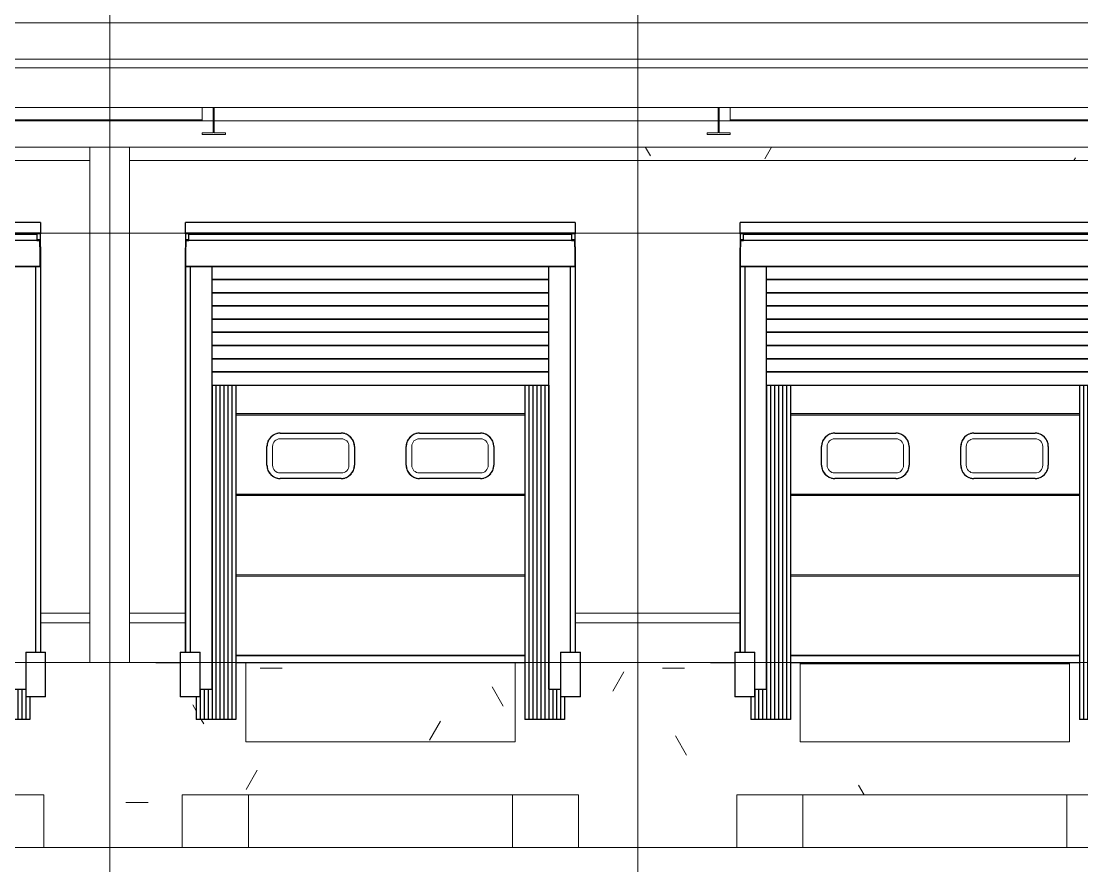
# Model space of a CAD drawing. Extents: x 692141 to 693595, y 1492301 to 1494225.
# Drawn here: x 692339.59 to 692347.62, y 1492374.68 to 1492381.07 of the extents above; entities that cross this region are included whole.
import ezdxf

# ---------------------------------------------------------------- set-up
doc = ezdxf.new("R2010")
doc.units = 0
doc.header["$MEASUREMENT"] = 0
for name, pattern in [('Centre', [7937.5, 1587.5, -1190.625, 3968.75, -1190.625]), ('Grid Line', [5556.25, 3175, -793.75, 793.75, -793.75]), ('Čárka', [3175, 1587.5, -1587.5])]:
    doc.linetypes.add(name, pattern=pattern)
for name, color, linetype, lineweight in [('A-COLS', 52, 'Continuous', 5), ('A-DETL-GENF', 92, 'Continuous', 5), ('A-FLOR', 192, 'Continuous', 5), ('A-FLOR-LEVL', 8, 'Grid Line', 5), ('A-GENM', 13, 'Continuous', 5), ('A-WALL-PATT', 111, 'Continuous', 5), ('S-BEAM', 12, 'Continuous', 5), ('S-GRID', 1, 'Continuous', 5)]:
    doc.layers.add(name, color=color, linetype=linetype, lineweight=lineweight)
doc.layers.add('A-DOOR', color=2, linetype='Continuous')
pattern_1 = [(0, (212730.054, 1200), (4064, 1016), [167.64, -2880.36, 167.64, -2880.36, -16256]), (0, (212730.054, 1200), (4064, 1016), [-6096, 167.64, -5928.36, 167.64, -2880.36, -7112]), (0, (212730.054, 1200), (4064, 1016), [-15240, 167.64, -1864.36, 167.64, -4912.36]), (120, (214254.054, 1708), (-2911.881810244989, 3011.527240979959), [167.64, -2880.36, 167.64, -2880.36, -16256]), (120, (214254.054, 1708), (-2911.881810244989, 3011.527240979959), [-6095.999999999999, 167.64, -5928.359999999999, 167.64, -2880.36, -7111.999999999999]), (120, (214254.054, 1708), (-2911.881810244989, 3011.527240979959), [-15240, 167.64, -1864.36, 167.64, -4912.359999999999]), (240, (214762.054, 3740), (-1152.118189755009, -4027.527240979959), [167.64, -2880.36, 167.64, -2880.36, -16256]), (240, (214762.054, 3740), (-1152.118189755009, -4027.527240979959), [-6096, 167.64, -5928.36, 167.64, -2880.36, -7112]), (240, (214762.054, 3740), (-1152.118189755009, -4027.527240979959), [-15240, 167.64, -1864.36, 167.64, -4912.36])]

# ---------------------------------------------------------------- blocks, each defined once
blk = doc.blocks.new('HAVI-DC_R19_AR_120_STRUCTURE_rvt-2-500_ELEVATION 4')
at = {"layer": 'S-BEAM'}
h = blk.add_hatch(dxfattribs=at)
h.set_pattern_fill('FP_109', color=256, style=0, pattern_type=2)
h.set_pattern_definition(pattern_1)
h.paths.add_polyline_path([(82349.63631146718, 5200.000000000931), (82349.63631146718, 5300.068639883461), (74899.63631146702, 5300.068639883461), (74899.63631146702, 5500.000000001175), (74749.63631147194, 5500.000000001175), (74749.63631147194, 5200.000000000931), (82306.3895117402, 5200.000000000931)], flags=0)
h = blk.add_hatch(dxfattribs=at)
h.set_pattern_fill('FP_109', color=256, style=0, pattern_type=2)
h.set_pattern_definition(pattern_1)
h.paths.add_polyline_path([(90849.63631146723, 5200.000000000931), (90849.63631146723, 5300.068639883461), (82649.63631146721, 5300.068639883461), (82649.63631146721, 5200.000000000931), (90679.35419543347, 5200.000000000931)], flags=0)
h = blk.add_hatch(dxfattribs=at)
h.set_pattern_fill('FP_109', color=256, style=0, pattern_type=2)
h.set_pattern_definition(pattern_1)
h.paths.add_polyline_path([(75500.34615537786, -3.465174813754857e-11), (75500.34615537786, 399.9999999999437), (77499.87292610324, 399.9999999999437), (77499.87292610324, -3.465174813754857e-11), (79500.34615537792, 0), (79500.34615537792, 399.9999999999091), (81499.87292610327, 399.9999999999091), (81499.87292610327, 0), (82499.6363114688, 0), (82499.6363114688, 1400.00000000138), (82014.7546187809, 1400.00000000138), (82014.7546187809, 1139.999999997003), (81894.7546187809, 1139.999999997003), (81894.7546187809, 969.9999999969727), (81594.75461878089, 969.9999999969727), (81594.75461878089, 1400.00000000138), (81519.75461878815, 1400.00000000138), (81519.7546187881, 799.9999999999914), (79479.75461878812, 799.9999999999914), (79479.75461878812, 1400.00000000138), (79404.7546187809, 1400.00000000138), (79404.7546187809, 969.9999999969727), (79104.75461878089, 969.9999999969727), (79104.75461878089, 1139.999999997003), (78984.75461878089, 1139.999999997003), (78984.75461878089, 1400.00000000138), (78014.75461878086, 1400.00000000138), (78014.75461878086, 1139.999999997003), (77894.75461878088, 1139.999999997003), (77894.75461878088, 969.9999999969727), (77594.75461878086, 969.9999999969727), (77594.75461878086, 1400.00000000138), (77519.75461878492, 1400.00000000138), (77519.75461878492, 799.9999999999914), (75479.75461878492, 799.9999999999914), (75479.75461878492, 1400.00000000138), (75404.75461878086, 1400.00000000138), (75404.75461878086, 969.9999999969727), (75104.75461878085, 969.9999999969727), (75104.75461878085, 1139.999999997003), (74984.75461878086, 1139.999999997003), (74980.0454135086, 1400.00000000138), (74599.63631146714, 1400.00000000138), (74599.63631149054, 0), (74833.28513098106, 0)], flags=0)
h = blk.add_hatch(dxfattribs=at)
h.set_pattern_fill('FP_109', color=256, style=0, pattern_type=2)
h.set_pattern_definition(pattern_1)
h.paths.add_polyline_path([(87750.22784806436, -3.465174813754857e-11), (87750.22784806436, 399.9999999999091), (89749.63631146723, 399.9999999999091), (89749.63631146723, -3.465174813754857e-11), (90999.63631146647, 0), (90999.63631146647, 1400.00000000138), (90264.63631146731, 1400.00000000138), (90264.63631146731, 1139.999999997003), (90144.6363114673, 1139.999999997003), (90144.6363114673, 969.9999999969727), (89844.63631146729, 969.9999999969727), (89844.63631146729, 1400.00000000138), (89769.63631146734, 1400.00000000138), (89769.63631146736, 800.0000000013774), (87729.63631146733, 800.0000000013774), (87729.63631146737, 1400.00000000138), (87654.63631146731, 1400.00000000138), (87654.63631146731, 969.9999999969727), (87354.6363114673, 969.9999999969727), (87354.6363114673, 1139.999999997003), (87234.63631146731, 1139.999999997003), (87234.63631146731, 1400.00000000138), (86064.63631146743, 1400.00000000138), (86064.63631146743, 1139.999999997003), (85944.63631146745, 1139.999999997003), (85944.63631146745, 969.9999999969727), (85644.63631146743, 969.9999999969727), (85644.63631146743, 1400.00000000138), (83454.63631146745, 1400.00000000138), (83454.63631146745, 969.9999999969727), (83154.63631146742, 969.9999999969727), (83154.63631146742, 1139.999999997003), (83034.63631146743, 1139.999999997003), (83034.63631146743, 1400.00000000138), (82499.6363114688, 1400.00000000138), (82499.6363114688, 0), (83550.22784806442, 0), (83550.22784806442, 399.9999999999437), (85549.75461878978, 399.9999999999437), (85549.75461878981, 0)], flags=0)
at = {"layer": 'S-BEAM', "color": 7}
for p, q in [((74749.63631147207, 5200.000000000933), (82349.63631146731, 5200.000000000933)), ((82649.63631146733, 5200.000000000933), (90849.63631146736, 5200.000000000933)), ((82014.75461878102, 1400.000000001379), (82499.63631146892, 1400.000000001379)), ((82499.63631146892, 1400.000000001379), (83034.63631146755, 1400.000000001379)), ((83454.63631146755, 1400.000000001379), (85644.63631146755, 1400.000000001379)), ((86064.63631146756, 1400.000000001379), (87234.63631146742, 1400.000000001379)), ((87654.6363114674, 1400.000000001379), (87729.63631146748, 1400.000000001379)), ((87729.63631146746, 800.0000000013735), (87729.63631146746, 1400.000000001379)), ((89769.63631146745, 1400.000000001379), (89844.6363114674, 1400.000000001379)), ((89769.63631146745, 1400.000000001379), (89769.63631146745, 800.0000000013735)), ((89769.63631146746, 800.0000000013735), (87729.63631146748, 800.0000000013735)), ((83550.22784806453, 1.082867129298393e-12), (83550.22784806453, 399.9999999999227)), ((83550.22784806456, 399.9999999999227), (85549.75461878991, 399.9999999999227)), ((85549.7546187899, 399.9999999999227), (85549.7546187899, 1.082867129298393e-12)), ((87750.22784806447, -2.666560305897292e-11), (87750.22784806447, 399.9999999998832)), ((87750.22784806447, 399.9999999998832), (89749.63631146733, 399.9999999998832)), ((89749.63631146733, 399.9999999998832), (89749.63631146733, -2.666560305897292e-11)), ((85549.75461878991, 1.082867129298393e-12), (83550.22784806456, 1.082867129298393e-12)), ((89749.63631146733, -2.666560305897292e-11), (87750.22784806447, -2.666560305897292e-11))]:
    blk.add_line(p, q, dxfattribs=at)
blk = doc.blocks.new('M_Rectangular Column - 300 x 300mm-1115310-500_ELEVATION 4')
at = {"layer": 'A-COLS'}
for p, q in [((162349.6363114674, 5300.068616973535), (162349.6363114674, 1400.000000001371)), ((162649.6363114674, 1400.000000001371), (162649.6363114674, 5300.068616973536)), ((162649.6363114674, 1400.000000001371), (162349.6363114674, 1400.000000001371))]:
    blk.add_line(p, q, dxfattribs=at)
blk = doc.blocks.new('Column Center Mark - Column Center Mark-439589-500_ELEVATION 4')
at = {"layer": 'A-DETL-GENF', "lineweight": 9}
for p, q in [((43649.75461878071, 74.99999999996534), (43649.75461878071, -75.00000000003465)), ((43574.75461878071, -3.465174813754857e-11), (43724.75461878071, -3.465174813754857e-11))]:
    blk.add_line(p, q, dxfattribs=at)
blk = doc.blocks.new('Loading-Equipment_Dock-levellers_Loading-Systems_Swing-Lip_232M_100kN - PowerRamp 232M100 2100 x 3000 mm-460557-500_ELEVATION 4')
at = {"layer": 'A-GENM'}
for p, q in [((51479.75461878094, 1390.000000001369), (53519.75461878094, 1390.000000001369)), ((51479.75461878094, 800.0000000013796), (51479.75461878094, 1390.000000001369)), ((53519.75461878094, 800.0000000013796), (53519.75461878094, 1390.000000001369)), ((53519.75461878094, 800.0000000013796), (51479.75461878094, 800.0000000013796))]:
    blk.add_line(p, q, dxfattribs=at)
blk = doc.blocks.new('Door_ASSA-ABLOY DS6070B Inflatable shelter - Insulated wall-V73-500_ELEVATION 4')
at = {"layer": 'A-DOOR', "color": 47}
for p, q in [((123024.6363114675, 4652.807871864885), (123024.6363114675, 4729.999999996988)), ((125974.6363114675, 4729.999999996979), (123024.6363114675, 4729.999999996988)), ((125974.6363114675, 4729.999999996979), (125974.6363114675, 4652.807871864876)), ((123023.6363114675, 4649.999999996991), (123023.6363114675, 4598.999999996989)), ((123049.6363114675, 4598.99999999699), (123023.6363114675, 4598.99999999699)), ((123023.6363114675, 4598.999999996989), (123023.6363114675, 4538.99999999699)), ((123024.6363114675, 4647.691042939573), (123024.6363114675, 4652.807871864885)), ((123024.6363114675, 4652.807871864885), (125974.6363114675, 4652.807871864876)), ((123024.6363114675, 4644.684469772975), (123024.6363114675, 4647.691042939573)), ((125974.6363114675, 4647.691042939563), (123024.6363114675, 4647.691042939573)), ((125974.6363114675, 4644.684469772965), (123024.6363114675, 4644.684469772974)), ((123027.6363114675, 4598.99999999703), (123027.6363114675, 4547.999999997031)), ((123027.6363114675, 4547.999999997032), (123027.6363114675, 4598.999999997029)), ((123027.6363114675, 4538.99999999699), (123027.6363114675, 4595.99999999699)), ((123027.6363114675, 4595.99999999699), (123049.6363114675, 4595.99999999699)), ((123027.6363114675, 4397.999999996989), (123027.6363114675, 4595.99999999699)), ((125971.6363114675, 4595.999999996991), (123027.6363114675, 4595.999999996991)), ((123049.6363114675, 4598.999999996989), (123049.6363114675, 4647.69104293955)), ((125947.6363114675, 4641.364026622491), (123049.6363114675, 4641.364026622491)), ((123049.6363114675, 4595.99999999699), (123049.6363114675, 4598.999999996989)), ((125947.6363114675, 4647.691042939549), (125947.6363114675, 4598.999999997001)), ((125975.6363114675, 4598.999999997001), (125947.6363114675, 4598.999999997001)), ((125947.6363114675, 4598.999999997001), (125947.6363114675, 4595.999999997001)), ((125947.6363114675, 4595.999999997001), (125971.6363114675, 4595.999999997001)), ((125971.6363114675, 4598.99999999703), (125971.6363114675, 4547.999999997031)), ((125971.6363114675, 4547.999999997032), (125971.6363114675, 4598.999999997029)), ((125971.6363114675, 4595.999999997001), (125971.6363114675, 4538.999999996992)), ((125971.6363114675, 4595.99999999699), (125971.6363114675, 4397.999999996989)), ((125974.6363114675, 4652.807871864876), (125974.6363114675, 4647.691042939563)), ((125974.6363114675, 4647.691042939563), (125974.6363114675, 4644.684469772965)), ((125975.6363114675, 4598.999999997001), (125975.6363114675, 4649.999999996992)), ((125975.6363114675, 4538.999999996991), (125975.6363114675, 4598.999999997001)), ((123023.6363114675, 4538.99999999699), (123027.6363114675, 4538.99999999699)), ((123024.6363114675, 4547.999999996992), (123024.6363114675, 1479.999999996993)), ((123024.6363114675, 1479.999999996995), (123024.6363114675, 4538.999999997)), ((125971.6363114675, 4538.999999996991), (125975.6363114675, 4538.999999996991)), ((125974.6363114675, 4547.999999996992), (125974.6363114675, 1479.999999996993)), ((125974.6363114675, 4538.999999997), (125974.6363114675, 1479.999999996996)), ((123027.6363114675, 4394.999999996989), (123027.6363114675, 4397.999999996989)), ((125971.6363114675, 4397.999999996989), (123027.6363114675, 4397.999999996989)), ((125971.6363114675, 4397.999999996989), (123027.6363114675, 4397.999999996989)), ((125971.6363114675, 4394.99999999699), (123027.6363114675, 4394.99999999699)), ((123061.642967541, 1479.999999996993), (123061.642967541, 4394.999999996971)), ((125937.6296553938, 4394.999999996971), (125937.6296553938, 1479.999999996993)), ((125971.6363114675, 4397.999999996989), (125971.6363114675, 4394.999999996989)), ((122984.6363114675, 1479.999999996995), (123134.6363114675, 1479.999999996994)), ((122984.6363114675, 1479.999999996995), (122984.6363114675, 1139.999999996994)), ((123134.6363114675, 1139.999999996994), (123134.6363114675, 1479.999999996995)), ((125864.6363114675, 1479.999999997002), (126014.6363114675, 1479.999999997002)), ((125864.6363114675, 1479.999999997002), (125864.6363114675, 1139.999999997)), ((126014.6363114675, 1139.999999997), (126014.6363114675, 1479.999999997002)), ((123134.6363114675, 1139.999999996994), (122984.6363114675, 1139.999999996994)), ((126014.6363114675, 1139.999999997), (125864.6363114675, 1139.999999996999))]:
    blk.add_line(p, q, dxfattribs=at)
at = {"layer": 'A-DOOR', "color": 117}
for p, q in [((123027.6363114675, 4547.999999996993), (123027.6363114675, 4598.999999997008)), ((123027.6363114675, 4582.68366976728), (123027.6363114675, 4598.999999997009)), ((123027.6363114675, 4556.584353991191), (123027.6363114675, 4582.68366976728)), ((125971.6363114675, 4598.999999997011), (125971.6363114675, 4547.999999996998)), ((125971.6363114675, 4598.999999996999), (125971.6363114675, 4582.68366976727)), ((125971.6363114675, 4582.68366976727), (125971.6363114675, 4556.584353991181)), ((123224.6363114675, 1199.999999996987), (123224.6363114675, 4394.999999997)), ((125774.6363114675, 1199.999999996988), (125774.6363114675, 4394.99999999696)), ((123134.6363114675, 1199.999999996987), (123224.6363114675, 1199.999999996987)), ((125774.6363114675, 1199.999999996988), (125864.6363114675, 1199.999999996988))]:
    blk.add_line(p, q, dxfattribs=at)
at = {"layer": 'A-DOOR', "color": 130}
for p, q in [((125774.6363114674, 4299.99999999708), (123224.6363114674, 4299.99999999708)), ((123224.6363114674, 4299.999999997044), (125774.6363114674, 4299.999999997044)), ((125774.6363114674, 4199.999999997067), (123224.6363114674, 4199.999999997067)), ((123224.6363114674, 4199.999999997067), (125774.6363114674, 4199.999999997067)), ((125774.6363114674, 4099.999999997055), (123224.6363114674, 4099.999999997055)), ((123224.6363114674, 4099.999999997055), (125774.6363114674, 4099.999999997055)), ((125774.6363114674, 3999.999999997044), (123224.6363114674, 3999.999999997044)), ((123224.6363114674, 3999.999999997044), (125774.6363114674, 3999.999999997044)), ((125774.6363114674, 3899.999999997066), (123224.6363114674, 3899.999999997066)), ((123224.6363114674, 3899.999999997066), (125774.6363114674, 3899.999999997066)), ((125774.6363114674, 3799.999999997089), (123224.6363114674, 3799.999999997089)), ((123224.6363114674, 3799.999999997054), (125774.6363114674, 3799.999999997054)), ((125774.6363114674, 3699.999999997077), (123224.6363114674, 3699.999999997077)), ((123224.6363114674, 3699.999999997077), (125774.6363114674, 3699.999999997077)), ((125774.6363114674, 3599.999999997065), (123224.6363114674, 3599.999999997065)), ((123224.6363114674, 3599.999999997065), (125774.6363114674, 3599.999999997065)), ((123224.6363114675, 3500.073277789998), (123224.6363114675, 969.9999999969889)), ((123224.6363114675, 3500.073277789998), (123224.6363114675, 969.9999999969889)), ((123224.6363114674, 3499.999999997088), (125774.6363114674, 3499.999999997088)), ((123254.6363114675, 3500.091597238241), (123254.6363114675, 1400.000000001407)), ((123254.6363114675, 3500.091597238241), (123254.6363114675, 969.9999999969889)), ((123284.6363114675, 3500.109916686441), (123284.6363114675, 969.9999999969879)), ((123284.6363114675, 3500.109916686441), (123284.6363114675, 969.9999999969889)), ((123314.6363114675, 3500.128236134684), (123314.6363114675, 1400.000000001406)), ((123314.6363114675, 3500.128236134684), (123314.6363114675, 969.9999999969879)), ((123344.6363114675, 3500.146555582926), (123344.6363114675, 969.9999999969879)), ((123344.6363114675, 3500.146555582926), (123344.6363114675, 969.9999999969879)), ((123374.6363114675, 3500.16487503117), (123374.6363114675, 1400.000000001406)), ((123374.6363114675, 3500.16487503117), (123374.6363114675, 969.9999999969879)), ((123404.6363114675, 3500.18319447937), (123404.6363114675, 969.9999999969879)), ((125594.6363114675, 3499.99999999706), (125594.6363114675, 969.9999999969803)), ((125624.6363114675, 3499.99999999706), (125624.6363114675, 969.9999999969803)), ((125624.6363114675, 3499.99999999706), (125624.6363114675, 1400.000000001399)), ((125654.6363114675, 3499.99999999706), (125654.6363114675, 969.9999999969803)), ((125654.6363114675, 3499.99999999706), (125654.6363114675, 969.9999999969803)), ((125684.6363114675, 3499.99999999706), (125684.6363114675, 969.9999999969803)), ((125684.6363114675, 3499.99999999706), (125684.6363114675, 1400.000000001399)), ((125714.6363114675, 3499.99999999706), (125714.6363114675, 969.9999999969803)), ((125714.6363114675, 3499.99999999706), (125714.6363114675, 969.9999999969803)), ((125744.6363114675, 3499.99999999706), (125744.6363114675, 969.9999999969803)), ((125744.6363114675, 3499.99999999706), (125744.6363114675, 1400.000000001399)), ((125774.6363114675, 3499.99999999706), (125774.6363114675, 969.9999999969803)), ((125774.6363114675, 3499.99999999706), (125774.6363114675, 969.9999999969803)), ((123104.6363114675, 1139.999999997006), (123104.6363114675, 969.9999999969889)), ((123134.6363114675, 1199.999999996993), (123134.6363114675, 969.9999999969889)), ((123164.6363114675, 1199.999999996993), (123164.6363114675, 969.9999999969889)), ((123164.6363114675, 1199.999999996993), (123164.6363114675, 969.9999999969889)), ((123194.6363114675, 1199.999999996993), (123194.6363114675, 969.9999999969889)), ((125804.6363114675, 1199.999999996984), (125804.6363114675, 969.9999999969803)), ((125834.6363114675, 1199.999999996984), (125834.6363114675, 969.9999999969803)), ((125834.6363114675, 1199.999999996984), (125834.6363114675, 969.9999999969803)), ((125864.6363114675, 1199.999999996984), (125864.6363114675, 969.9999999969803)), ((125894.6363114675, 1139.999999996997), (125894.6363114675, 969.9999999969803)), ((123134.6363114675, 969.9999999969885), (123104.6363114675, 969.9999999969887)), ((123164.6363114675, 969.9999999969885), (123134.6363114675, 969.9999999969885)), ((123194.6363114675, 969.9999999969885), (123164.6363114675, 969.9999999969887)), ((123224.6363114675, 969.9999999969885), (123194.6363114675, 969.9999999969885)), ((123254.6363114675, 969.9999999969885), (123224.6363114675, 969.9999999969887)), ((123284.6363114675, 969.9999999969885), (123254.6363114675, 969.9999999969885)), ((123314.6363114675, 969.999999996988), (123284.6363114675, 969.9999999969881)), ((123344.6363114675, 969.999999996988), (123314.6363114675, 969.999999996988)), ((123374.6363114675, 969.999999996988), (123344.6363114675, 969.9999999969881)), ((123404.6363114675, 969.999999996988), (123374.6363114675, 969.999999996988)), ((125624.6363114675, 969.9999999969807), (125594.6363114675, 969.9999999969807)), ((125654.6363114675, 969.9999999969806), (125624.6363114675, 969.9999999969807)), ((125684.6363114675, 969.9999999969807), (125654.6363114675, 969.9999999969807)), ((125714.6363114675, 969.9999999969806), (125684.6363114675, 969.9999999969807)), ((125744.6363114675, 969.9999999969801), (125714.6363114675, 969.9999999969801)), ((125774.6363114675, 969.99999999698), (125744.6363114675, 969.9999999969801)), ((125804.6363114675, 969.9999999969801), (125774.6363114675, 969.9999999969801)), ((125834.6363114675, 969.99999999698), (125804.6363114675, 969.9999999969801)), ((125864.6363114675, 969.9999999969801), (125834.6363114675, 969.9999999969801)), ((125894.6363114675, 969.99999999698), (125864.6363114675, 969.9999999969801))]:
    blk.add_line(p, q, dxfattribs=at)
blk = doc.blocks.new('Door_ASSA-ABLOY DS6070B Inflatable shelter - Insulated wall-V85-500_ELEVATION 4')
at = {"layer": 'A-DOOR', "color": 47}
for p, q in [((87274.63631146746, 4652.807871864885), (87274.63631146746, 4729.999999996988)), ((90224.63631146745, 4729.999999996979), (87274.63631146746, 4729.999999996988)), ((90224.63631146745, 4729.999999996979), (90224.63631146745, 4652.807871864876)), ((87273.63631146746, 4649.999999996991), (87273.63631146743, 4598.999999996989)), ((87299.63631146745, 4598.99999999699), (87273.63631146743, 4598.99999999699)), ((87273.63631146743, 4598.999999996989), (87273.63631146743, 4538.99999999699)), ((87274.63631146746, 4647.691042939573), (87274.63631146746, 4652.807871864885)), ((87274.63631146746, 4652.807871864885), (90224.63631146745, 4652.807871864876)), ((87274.63631146746, 4644.684469772975), (87274.63631146746, 4647.691042939573)), ((90224.63631146745, 4647.691042939563), (87274.63631146746, 4647.691042939573)), ((90224.63631146745, 4644.684469772965), (87274.63631146746, 4644.684469772974)), ((87277.63631146746, 4598.99999999703), (87277.63631146746, 4547.999999997031)), ((87277.63631146746, 4547.999999997032), (87277.63631146746, 4598.999999997029)), ((87277.63631146743, 4538.99999999699), (87277.63631146743, 4595.99999999699)), ((87277.63631146746, 4397.999999996989), (87277.63631146746, 4595.99999999699)), ((90221.63631146743, 4595.999999996991), (87277.63631146746, 4595.999999996991)), ((87277.83729268321, 4595.99999999699), (87299.63631146745, 4595.99999999699)), ((87299.63631146745, 4598.999999996989), (87299.63631146746, 4647.69104293955)), ((90197.63631146745, 4641.364026622491), (87299.63631146746, 4641.364026622491)), ((87299.63631146745, 4595.99999999699), (87299.63631146745, 4598.999999996989)), ((90197.63631146745, 4647.691042939549), (90197.63631146743, 4598.999999997001)), ((90225.63631146743, 4598.999999997001), (90197.63631146743, 4598.999999997001)), ((90197.63631146743, 4598.999999997001), (90197.63631146743, 4595.999999997001)), ((90197.63631146743, 4595.999999997001), (90221.63631146743, 4595.999999997001)), ((90221.63631146745, 4598.99999999703), (90221.63631146745, 4547.999999997031)), ((90221.63631146745, 4547.999999997032), (90221.63631146745, 4598.999999997029)), ((90221.63631146743, 4595.999999997001), (90221.63631146743, 4538.999999996992)), ((90221.63631146743, 4595.99999999699), (90221.63631146743, 4397.999999996989)), ((90224.63631146745, 4652.807871864876), (90224.63631146745, 4647.691042939563)), ((90224.63631146745, 4647.691042939563), (90224.63631146745, 4644.684469772965)), ((90225.63631146743, 4598.999999997001), (90225.63631146745, 4649.999999996992)), ((90225.63631146743, 4538.999999996991), (90225.63631146743, 4598.999999997001)), ((87273.63631146743, 4538.99999999699), (87277.63631146743, 4538.99999999699)), ((87274.63631146746, 4547.999999996992), (87274.63631146746, 1479.999999996993)), ((87277.8372926832, 4547.999999996991), (87274.63631146746, 4547.999999996991)), ((87274.63631146746, 1479.999999996995), (87274.63631146746, 4538.999999997)), ((90221.63631146743, 4538.999999996991), (90225.63631146743, 4538.999999996991)), ((90224.63631146743, 4547.999999996992), (90224.63631146743, 1479.999999996993)), ((90224.63631146745, 4538.999999997), (90224.63631146745, 1479.999999996996)), ((87277.63631146746, 4394.999999996989), (87277.63631146746, 4397.999999996989)), ((90221.63631146743, 4397.999999996989), (87277.63631146746, 4397.999999996989)), ((90221.63631146743, 4394.99999999699), (87277.63631146746, 4394.99999999699)), ((90221.63631146743, 4397.999999996989), (87277.8372926832, 4397.999999996989)), ((87311.64296754086, 1479.999999996993), (87311.64296754086, 4394.999999996971)), ((90187.62965539373, 4394.999999996971), (90187.62965539373, 1479.999999996993)), ((90221.63631146743, 4397.999999996989), (90221.63631146743, 4394.999999996989)), ((87234.63631146745, 1479.999999996995), (87384.63631146745, 1479.999999996994)), ((87234.63631146745, 1479.999999996995), (87234.63631146745, 1139.999999996994)), ((87384.63631146743, 1139.999999996994), (87384.63631146745, 1479.999999996995)), ((90114.63631146743, 1479.999999997002), (90264.63631146743, 1479.999999997002)), ((90114.63631146743, 1479.999999997002), (90114.63631146743, 1139.999999997)), ((90264.63631146743, 1139.999999997), (90264.63631146743, 1479.999999997002)), ((87384.63631146743, 1139.999999996994), (87234.63631146745, 1139.999999996994)), ((90264.63631146743, 1139.999999997), (90114.63631146743, 1139.999999996999))]:
    blk.add_line(p, q, dxfattribs=at)
at = {"layer": 'A-DOOR', "color": 117}
for p, q in [((87277.63631146746, 4547.999999996993), (87277.63631146748, 4598.999999997008)), ((87277.63631146746, 4582.68366976728), (87277.63631146748, 4598.999999997009)), ((87277.63631146746, 4556.584353991191), (87277.63631146746, 4582.68366976728)), ((90221.63631146745, 4598.999999997011), (90221.63631146743, 4547.999999996998)), ((90221.63631146745, 4598.999999996999), (90221.63631146743, 4582.68366976727)), ((90221.63631146743, 4582.68366976727), (90221.63631146743, 4556.584353991181)), ((87474.63631146745, 1199.999999996987), (87474.63631146745, 4394.999999997)), ((90024.63631146742, 1199.999999996988), (90024.63631146742, 4394.99999999696)), ((87384.63631146745, 1199.999999996987), (87474.63631146745, 1199.999999996987)), ((90024.63631146742, 1199.999999996988), (90114.63631146742, 1199.999999996988))]:
    blk.add_line(p, q, dxfattribs=at)
at = {"layer": 'A-DOOR', "color": 130}
for p, q in [((90024.63631146729, 4299.99999999708), (87474.63631146729, 4299.99999999708)), ((87474.63631146729, 4299.999999997044), (90024.63631146729, 4299.999999997044)), ((90024.63631146729, 4199.999999997067), (87474.63631146729, 4199.999999997067)), ((87474.63631146729, 4199.999999997067), (90024.63631146729, 4199.999999997067)), ((90024.63631146729, 4099.999999997055), (87474.63631146729, 4099.999999997055)), ((87474.63631146729, 4099.999999997055), (90024.63631146729, 4099.999999997055)), ((90024.63631146729, 3999.999999997044), (87474.63631146729, 3999.999999997044)), ((87474.63631146729, 3999.999999997044), (90024.63631146729, 3999.999999997044)), ((90024.63631146729, 3899.999999997066), (87474.63631146729, 3899.999999997066)), ((87474.63631146729, 3899.999999997066), (90024.63631146729, 3899.999999997066)), ((90024.63631146729, 3799.999999997089), (87474.63631146729, 3799.999999997089)), ((87474.63631146729, 3799.999999997054), (90024.63631146729, 3799.999999997054)), ((90024.63631146729, 3699.999999997077), (87474.63631146729, 3699.999999997077)), ((87474.63631146729, 3699.999999997077), (90024.63631146729, 3699.999999997077)), ((90024.63631146729, 3599.999999997065), (87474.63631146729, 3599.999999997065)), ((87474.63631146729, 3599.999999997065), (90024.63631146729, 3599.999999997065)), ((87474.63631146746, 3500.073277789998), (87474.63631146745, 969.9999999969889)), ((87474.63631146746, 3500.073277789998), (87474.63631146745, 969.9999999969889)), ((87474.63631146729, 3499.999999997088), (90024.63631146729, 3499.999999997088)), ((87504.63631146746, 3500.091597238241), (87504.63631146746, 1400.000000001407)), ((87504.63631146746, 3500.091597238241), (87504.63631146746, 969.9999999969889)), ((87534.63631146745, 3500.109916686441), (87534.63631146745, 969.9999999969879)), ((87534.63631146745, 3500.109916686441), (87534.63631146745, 969.9999999969889)), ((87564.63631146746, 3500.128236134684), (87564.63631146745, 1400.000000001406)), ((87564.63631146746, 3500.128236134684), (87564.63631146745, 969.9999999969879)), ((87594.63631146745, 3500.146555582926), (87594.63631146745, 969.9999999969879)), ((87594.63631146745, 3500.146555582926), (87594.63631146745, 969.9999999969879)), ((87624.63631146746, 3500.16487503117), (87624.63631146745, 1400.000000001406)), ((87624.63631146746, 3500.16487503117), (87624.63631146745, 969.9999999969879)), ((87654.63631146746, 3500.18319447937), (87654.63631146746, 969.9999999969879)), ((89844.63631146746, 3499.99999999706), (89844.63631146745, 969.9999999969803)), ((89874.63631146745, 3499.99999999706), (89874.63631146743, 969.9999999969803)), ((89874.63631146745, 3499.99999999706), (89874.63631146743, 1400.000000001399)), ((89904.63631146745, 3499.99999999706), (89904.63631146745, 969.9999999969803)), ((89904.63631146745, 3499.99999999706), (89904.63631146745, 969.9999999969803)), ((89934.63631146746, 3499.99999999706), (89934.63631146745, 969.9999999969803)), ((89934.63631146746, 3499.99999999706), (89934.63631146745, 1400.000000001399)), ((89964.63631146745, 3499.99999999706), (89964.63631146745, 969.9999999969803)), ((89964.63631146745, 3499.99999999706), (89964.63631146745, 969.9999999969803)), ((89994.63631146745, 3499.99999999706), (89994.63631146745, 969.9999999969803)), ((89994.63631146745, 3499.99999999706), (89994.63631146745, 1400.000000001399)), ((90024.63631146746, 3499.99999999706), (90024.63631146743, 969.9999999969803)), ((90024.63631146746, 3499.99999999706), (90024.63631146743, 969.9999999969803)), ((87354.63631146746, 1139.999999997006), (87354.63631146746, 969.9999999969889)), ((87384.63631146745, 1199.999999996993), (87384.63631146745, 969.9999999969889)), ((87414.63631146745, 1199.999999996993), (87414.63631146745, 969.9999999969889)), ((87414.63631146745, 1199.999999996993), (87414.63631146745, 969.9999999969889)), ((87444.63631146745, 1199.999999996993), (87444.63631146745, 969.9999999969889)), ((90054.63631146745, 1199.999999996984), (90054.63631146745, 969.9999999969803)), ((90084.63631146745, 1199.999999996984), (90084.63631146745, 969.9999999969803)), ((90084.63631146745, 1199.999999996984), (90084.63631146745, 969.9999999969803)), ((90114.63631146745, 1199.999999996984), (90114.63631146745, 969.9999999969803)), ((90144.63631146745, 1139.999999996997), (90144.63631146745, 969.9999999969803)), ((87384.63631146745, 969.9999999969885), (87354.63631146743, 969.9999999969887)), ((87414.63631146745, 969.9999999969885), (87384.63631146745, 969.9999999969885)), ((87444.63631146745, 969.9999999969885), (87414.63631146745, 969.9999999969887)), ((87474.63631146745, 969.9999999969885), (87444.63631146745, 969.9999999969885)), ((87504.63631146746, 969.9999999969885), (87474.63631146745, 969.9999999969887)), ((87534.63631146745, 969.9999999969885), (87504.63631146746, 969.9999999969885)), ((87564.63631146745, 969.999999996988), (87534.63631146745, 969.9999999969881)), ((87594.63631146745, 969.999999996988), (87564.63631146745, 969.999999996988)), ((87624.63631146745, 969.999999996988), (87594.63631146745, 969.9999999969881)), ((87654.63631146746, 969.999999996988), (87624.63631146745, 969.999999996988)), ((89874.63631146743, 969.9999999969807), (89844.63631146745, 969.9999999969807)), ((89904.63631146745, 969.9999999969806), (89874.63631146743, 969.9999999969807)), ((89934.63631146745, 969.9999999969807), (89904.63631146745, 969.9999999969807)), ((89964.63631146745, 969.9999999969806), (89934.63631146745, 969.9999999969807)), ((89994.63631146745, 969.9999999969801), (89964.63631146745, 969.9999999969801)), ((90024.63631146743, 969.99999999698), (89994.63631146745, 969.9999999969801)), ((90054.63631146745, 969.9999999969801), (90024.63631146743, 969.9999999969801)), ((90084.63631146745, 969.99999999698), (90054.63631146745, 969.9999999969801)), ((90114.63631146745, 969.9999999969801), (90084.63631146745, 969.9999999969801)), ((90144.63631146745, 969.99999999698), (90114.63631146745, 969.9999999969801))]:
    blk.add_line(p, q, dxfattribs=at)
blk = doc.blocks.new('Doors_Industrial_Loading-Systems_Sectional-Overhead-Door_High-Lift_40mm - 2500 x 3000 mm-255109-500_ELEVATION 4')
at = {"layer": 'A-DOOR', "color": 7}
for p, q in [((53594.75461878086, 3273.999999996978), (51404.75461878087, 3273.999999996978)), ((51741.08795211413, 3136.49999999713), (52204.08795211413, 3136.49999999713)), ((51741.08795211413, 3136.49999999713), (52204.08795211413, 3136.49999999713)), ((52795.42128544746, 3136.499999997063), (53258.42128544746, 3136.499999997063)), ((52795.42128544746, 3136.499999997063), (53258.42128544746, 3136.499999997063)), ((51641.08795211412, 2893.499999997032), (51641.08795211412, 3036.49999999713)), ((51641.08795211412, 2893.499999997032), (51641.08795211412, 3036.49999999713)), ((52304.08795211412, 3036.49999999713), (52304.08795211412, 2893.499999997034)), ((52304.08795211412, 3036.49999999713), (52304.08795211412, 2893.499999997034)), ((52695.42128544745, 2893.499999996908), (52695.42128544745, 3036.499999997063)), ((52695.42128544745, 2893.499999996908), (52695.42128544745, 3036.499999997063)), ((53358.42128544745, 3036.499999997064), (53358.42128544745, 2893.499999996909)), ((53358.42128544745, 3036.499999997064), (53358.42128544745, 2893.499999996909)), ((52204.08795211413, 2793.499999997033), (51741.08795211413, 2793.499999997033)), ((52204.08795211413, 2793.499999997034), (51741.08795211413, 2793.499999997034)), ((53258.42128544746, 2793.499999996908), (52795.42128544746, 2793.499999996908)), ((53258.42128544746, 2793.499999996909), (52795.42128544746, 2793.499999996909)), ((51404.75461878085, 2675.02522143521), (53594.75461878085, 2675.02522143521)), ((51404.75461878085, 2675.02522143521), (53594.75461878085, 2675.02522143521)), ((53594.75461878085, 1455.025221435202), (51404.75461878085, 1455.025221435202)), ((51404.75461878085, 1455.025221435202), (53594.75461878085, 1455.025221435202)), ((51404.75461878085, 1399.99999999697), (53594.75461878085, 1399.99999999697))]:
    blk.add_line(p, q, dxfattribs=at)
at = {"layer": 'A-DOOR', "color": 1, "linetype": 'Čárka'}
blk.add_line((50799.75461878089, 1399.999999996979), (50984.75461878087, 1399.999999996979), dxfattribs=at)
at = {"layer": 'A-DOOR', "color": 7}
for centre, radius, start, end in [((51741.08795211413, 3036.49999999713), 100.0000000000073, 90, 180), ((51741.08795211413, 3036.49999999713), 100.0000000000039, 90, 105.0000000000023), ((52204.08795211413, 3036.49999999713), 99.99999999999272, 75.00000000000009, 90), ((52204.08795211413, 3036.49999999713), 100, 359.9999999999995, 90.00000000000014), ((52795.42128544746, 3036.499999997063), 100.0000000000073, 90, 180), ((52795.42128544746, 3036.499999997063), 99.99999999999685, 90, 105.0000000000033), ((53258.42128544746, 3036.499999997063), 100, 75.00000000000026, 90.00000000000014), ((53258.42128544746, 3036.499999997063), 100, 2.544443745170813e-13, 90.00000000000026), ((51741.08795211413, 3036.49999999713), 99.99999999999997, 164.9999999999994, 179.9999999999997), ((51741.08795211413, 3036.49999999713), 99.99999999999983, 149.9999999999999, 158.0128132546783), ((51741.08795211413, 3036.49999999713), 100.0000000000038, 129.5802092619308, 140.419790738174), ((51741.08795211413, 3036.49999999713), 99.99999999999403, 111.987186745122, 120.0000000000014), ((52204.08795211413, 3036.49999999713), 99.9999999999929, 60.00000000000188, 68.01281325518684), ((52204.08795211413, 3036.49999999713), 99.99999999999288, 39.58020926189104, 50.41979073807785), ((52204.08795211413, 3036.49999999713), 99.9999999999904, 21.98718674540017, 29.99999999999961), ((52204.08795211413, 3036.49999999713), 99.99999999998793, 0, 14.99999999999994), ((52795.42128544746, 3036.499999997063), 99.99999999999997, 164.9999999999992, 179.9999999999997), ((52795.42128544746, 3036.499999997063), 100.0000000000081, 150.0000000000001, 158.0128132546389), ((52795.42128544746, 3036.499999997063), 100.000000000001, 129.5802092621385, 140.4197907379084), ((52795.42128544746, 3036.499999997063), 99.99999999999767, 111.9871867455804, 120.0000000000041), ((53258.42128544746, 3036.499999997063), 99.99999999999554, 60.00000000000276, 68.01281325471513), ((53258.42128544746, 3036.499999997063), 99.99999999998983, 39.58020926196789, 50.41979073790356), ((53258.42128544746, 3036.499999997063), 99.9999999999904, 21.98718674559879, 29.99999999999978), ((53258.42128544746, 3036.499999997063), 99.99999999999496, 2.60551039505497e-13, 15.00000000000034), ((51741.08795211413, 2893.499999997033), 100.0000000000039, 180.0000000000004, 195.0000000000005), ((51741.08795211413, 2893.499999997033), 100.0000000000074, 180.0000000000002, 270.0000000000002), ((52204.08795211413, 2893.499999997033), 100, 269.9999999999999, 2.544443745170813e-13), ((52204.08795211413, 2893.499999997033), 99.99999999999272, 344.9999999999991, 0), ((52795.42128544746, 2893.499999996908), 100.0000000000058, 180.0000000000001, 195.0000000000003), ((52795.42128544746, 2893.499999996908), 100.0000000000074, 180.0000000000002, 270.0000000000002), ((53258.42128544746, 2893.499999996908), 100.0000000000001, 270, 3.943887805014761e-13), ((53258.42128544746, 2893.499999996908), 99.99999999999272, 345.0000000000004, 0), ((51741.08795211413, 2893.499999997033), 100.0000000000003, 201.9871867460193, 210.0000000000001), ((51741.08795211413, 2893.499999997033), 100.0000000000061, 219.5802092624, 230.4197907375653), ((52204.08795211413, 2893.499999997033), 100.000000000001, 309.5802092624714, 320.4197907376303), ((52204.08795211413, 2893.499999997033), 99.99999999999405, 329.9999999999996, 338.0128132540318), ((52795.42128544746, 2893.499999996908), 100.0000000000103, 201.9871867457571, 210.0000000000001), ((52795.42128544746, 2893.499999996908), 100.0000000000035, 219.5802092620291, 230.4197907378617), ((53258.42128544746, 2893.499999996908), 99.99999999999946, 309.5802092620937, 320.4197907380901), ((53258.42128544746, 2893.499999996908), 99.9999999999933, 329.9999999999998, 338.0128132544009), ((51741.08795211413, 2893.499999997033), 100.000000000001, 239.9999999999999, 248.01281325375), ((51741.08795211413, 2893.499999997033), 100.0000000000073, 254.9999999999982, 270.0000000000001), ((52204.08795211413, 2893.499999997033), 100.000000000002, 269.9999999999996, 284.9999999999982), ((52204.08795211413, 2893.499999997033), 100.000000000003, 291.9871867459398, 299.9999999999955), ((52795.42128544746, 2893.499999996908), 100.0000000000054, 239.9999999999976, 248.0128132548799), ((52795.42128544746, 2893.499999996908), 100.0000000000073, 254.999999999998, 269.9999999999998), ((53258.42128544746, 2893.499999996908), 100.000000000002, 269.9999999999996, 284.9999999999982), ((53258.42128544746, 2893.499999996908), 100.000000000003, 291.987186745049, 299.9999999999954)]:
    blk.add_arc(centre, radius, start, end, dxfattribs=at)
at = {"layer": 'A-GENM', "color": 7}
for p, q in [((51404.75461878088, 3285.02522143521), (53594.75461878086, 3285.02522143521)), ((51404.75461878088, 3285.02522143521), (53594.75461878086, 3285.02522143521)), ((51741.08795211413, 3136.499999996981), (52204.08795211413, 3136.499999996981)), ((52795.42128544745, 3136.499999996981), (53258.42128544745, 3136.499999996981)), ((52204.08795211413, 3094.499999996981), (51741.08795211413, 3094.499999996981)), ((52204.08795211413, 3094.499999996981), (51741.08795211413, 3094.499999996981)), ((53258.42128544745, 3094.499999996981), (52795.42128544745, 3094.499999996981)), ((53258.42128544745, 3094.499999996981), (52795.42128544745, 3094.499999996981)), ((51641.08795211412, 2893.499999996981), (51641.08795211412, 3036.499999996981)), ((51683.08795211412, 3036.499999996981), (51683.08795211412, 2893.499999996981)), ((51683.08795211412, 3036.499999996981), (51683.08795211412, 2893.499999996981)), ((52262.08795211412, 2893.499999996981), (52262.08795211412, 3036.499999996981)), ((52262.08795211412, 2893.499999996981), (52262.08795211412, 3036.499999996982)), ((52304.08795211412, 3036.499999996982), (52304.08795211412, 2893.499999996981)), ((52695.42128544745, 2893.499999996981), (52695.42128544745, 3036.499999996981)), ((52737.42128544745, 3036.499999996981), (52737.42128544745, 2893.499999996981)), ((52737.42128544745, 3036.499999996981), (52737.42128544745, 2893.499999996981)), ((53316.42128544745, 2893.499999996981), (53316.42128544745, 3036.499999996981)), ((53316.42128544745, 2893.499999996981), (53316.42128544745, 3036.499999996982)), ((53358.42128544745, 3036.499999996982), (53358.42128544745, 2893.499999996981)), ((51741.08795211413, 2835.499999996982), (52204.08795211413, 2835.499999996982)), ((51741.08795211413, 2835.499999996982), (52204.08795211413, 2835.499999996982)), ((52795.42128544745, 2835.499999996982), (53258.42128544745, 2835.499999996982)), ((52795.42128544745, 2835.499999996982), (53258.42128544745, 2835.499999996982)), ((52204.08795211413, 2793.499999996981), (51741.08795211413, 2793.499999996981)), ((53258.42128544745, 2793.499999996981), (52795.42128544745, 2793.499999996981)), ((53594.75461878085, 2663.99999999698), (51404.75461878085, 2663.99999999698)), ((51404.75461878085, 2065.025221435211), (53594.75461878085, 2065.025221435211)), ((51404.75461878085, 2065.025221435211), (53594.75461878083, 2065.025221435211)), ((53594.75461878085, 2053.999999996979), (51404.75461878085, 2053.999999996979)), ((51404.75461878085, 1455.025221435211), (53594.75461878085, 1455.025221435211)), ((51404.75461878085, 1455.025221435211), (53594.75461878083, 1455.025221435211))]:
    blk.add_line(p, q, dxfattribs=at)
for centre, radius, start, end in [((51741.08795211413, 3036.499999996981), 99.9999999999988, 90.00000000000236, 180.0000000000024), ((52204.08795211413, 3036.499999996981), 100, 5.216109677600168e-13, 90.00000000000026), ((52795.42128544745, 3036.499999996981), 100.0000000000005, 90.00000000000026, 180.0000000000002), ((53258.42128544745, 3036.499999996981), 100.0000000000073, 4.766856328843446e-13, 90.00000000000021), ((51741.08795211413, 3036.499999996981), 58.00000000000728, 90, 180), ((51741.08795211413, 3036.499999996981), 58.00000000000728, 90, 180), ((52204.08795211413, 3036.499999996981), 57.99999999999272, 0, 90), ((52204.08795211413, 3036.499999996981), 57.99999999999272, 8.984518603637631e-13, 90), ((52795.42128544745, 3036.499999996981), 58, 90, 180), ((52795.42128544745, 3036.499999996981), 58, 90, 180), ((53258.42128544745, 3036.499999996981), 58.00000000000728, 0, 90), ((53258.42128544745, 3036.499999996981), 58.00000000000728, 8.984518603637631e-13, 90), ((51741.08795211413, 2893.499999996981), 100.0000000000073, 180.0000000000002, 269.9999999999998), ((51741.08795211413, 2893.499999996981), 58.00000000000728, 180.0000000000002, 269.9999999999998), ((51741.08795211413, 2893.499999996981), 58.00000000000728, 180, 269.9999999999996), ((52204.08795211413, 2893.499999996981), 57.99999999999272, 269.9999999999996, 0), ((52204.08795211413, 2893.499999996981), 57.99999999999272, 269.9999999999996, 0), ((52204.08795211413, 2893.499999996981), 99.99999999999272, 269.9999999999996, 0), ((52795.42128544745, 2893.499999996981), 100.0000000000005, 180.0000000000002, 269.9999999999999), ((52795.42128544745, 2893.499999996981), 58.00000000000009, 180.0000000000002, 269.9999999999999), ((52795.42128544745, 2893.499999996981), 58, 180, 269.9999999999996), ((53258.42128544745, 2893.499999996981), 58.00000000000728, 269.9999999999996, 0), ((53258.42128544745, 2893.499999996981), 58.00000000000728, 269.9999999999996, 0), ((53258.42128544745, 2893.499999996981), 100.0000000000073, 269.9999999999996, 0)]:
    blk.add_arc(centre, radius, start, end, dxfattribs=at)
blk = doc.blocks.new('H-Wide Flange Beams - H350x175x57_8-2030459-500_ELEVATION 4')
at = {"layer": 'S-BEAM', "color": 90, "lineweight": 9}
for p, q in [((83283.63631146739, 5601.477146665255), (83283.63631146739, 5409.00000000115)), ((83291.63631146739, 5409.00000000115), (83291.63631146739, 5601.477146665255)), ((83283.63631146739, 5409.00000000115), (83199.63631146739, 5409.00000000115)), ((83199.63631146739, 5409.00000000115), (83199.63631146739, 5396.000000001149)), ((83199.63631146739, 5396.000000001149), (83375.63631146739, 5396.000000001149)), ((83375.63631146739, 5409.00000000115), (83291.63631146739, 5409.00000000115)), ((83375.63631146739, 5396.000000001149), (83375.63631146739, 5409.00000000115))]:
    blk.add_line(p, q, dxfattribs=at)
blk = doc.blocks.new('H-Wide Flange Beams - H250x125x29_6-2030452-500_ELEVATION 4')
at = {"layer": 'S-BEAM', "color": 90, "lineweight": 9}
for p, q in [((83199.6363114672, 5601.477146665222), (83199.6363114672, 5509.000000001149)), ((74587.63631146723, 5509.000000001149), (83199.6363114672, 5509.000000001149)), ((74587.63631146723, 5509.000000001149), (83199.6363114672, 5509.000000001149)), ((74587.63631146723, 5500.000000001148), (83199.6363114672, 5500.000000001148)), ((83199.6363114672, 5509.000000001149), (83199.6363114672, 5500.000000001148))]:
    blk.add_line(p, q, dxfattribs=at)
blk = doc.blocks.new('H-Wide Flange Beams - H250x125x29_6-2030602-500_ELEVATION 4')
at = {"layer": 'S-BEAM', "color": 90, "lineweight": 9}
for p, q in [((87199.63631106624, 5509.000000001149), (87199.63631106624, 5601.477146665222)), ((87199.63631106624, 5500.000000001148), (87199.63631106624, 5509.000000001149)), ((87199.63631106624, 5509.000000001149), (98411.63631106625, 5509.000000001149)), ((87199.63631106624, 5509.000000001149), (98411.63631106625, 5509.000000001149)), ((87199.63631106624, 5500.000000001148), (98411.63631106625, 5500.000000001148))]:
    blk.add_line(p, q, dxfattribs=at)

msp = doc.modelspace()

# ---------------------------------------------------------------- linework, layer by layer
at = {"layer": 'A-FLOR', "color": 90, "lineweight": 9}
msp.add_line((692717.3624908916, 1492374.813383746), (692229.6700198601, 1492374.813383746), dxfattribs=at)
at = {"layer": 'A-FLOR-LEVL', "linetype": 'Centre'}
for p, q in [((692278.3000830481, 1492380.313383746), (692547.7862502306, 1492380.313383746)), ((692278.3000830481, 1492379.463383747), (692547.7862502306, 1492379.463383747)), ((692278.3000830481, 1492376.213383747), (692544.7862502306, 1492376.213383747)), ((692278.3000830481, 1492374.813383746), (692724.9906739572, 1492374.813383746))]:
    msp.add_line(p, q, dxfattribs=at)
at = {"layer": 'A-WALL-PATT', "color": 8}
for p, q in [((692430.4580527348, 1492381.055860893), (692332.3580527349, 1492381.055860893)), ((692430.4580527348, 1492380.779860893), (692332.3580527349, 1492380.779860893)), ((692430.4580527348, 1492380.714860893), (692332.3580527349, 1492380.714860893)), ((692430.4080527348, 1492380.779860893), (692332.4080527348, 1492380.779860893)), ((692430.4080527348, 1492380.714860893), (692332.4080527348, 1492380.714860893)), ((692430.4580527348, 1492380.414860893), (692332.3580527349, 1492380.414860893)), ((692341.0420527349, 1492380.414797185), (692340.9580527348, 1492380.414797185)), ((692344.8660527341, 1492380.414797185), (692341.0500527348, 1492380.414797185)), ((692344.9580527344, 1492380.414797185), (692344.874052734, 1492380.414797185)), ((692332.6580527348, 1492380.113452386), (692430.1580527348, 1492380.113452386)), ((692341.2130527348, 1492379.013383746), (692343.4030527348, 1492379.013383746)), ((692345.4130527348, 1492379.013383746), (692347.6030527349, 1492379.013383746)), ((692339.733171042, 1492376.588383746), (692340.1080527348, 1492376.588383746)), ((692340.1080527348, 1492376.588383746), (692340.1080527348, 1492376.513383746)), ((692340.4080527348, 1492376.588383746), (692340.8330527348, 1492376.588383746)), ((692340.4080527348, 1492376.513383746), (692340.4080527348, 1492376.588383746)), ((692343.7830527348, 1492376.588383746), (692345.0330527348, 1492376.588383746)), ((692340.1080527348, 1492376.513383746), (692339.733171042, 1492376.513383746)), ((692340.1080527348, 1492376.213383746), (692340.1080527348, 1492376.513383746)), ((692340.8330527348, 1492376.513383746), (692340.4080527348, 1492376.513383746)), ((692340.4080527348, 1492376.513383746), (692340.4080527348, 1492376.213383746)), ((692345.0330527348, 1492376.513383746), (692343.7830527348, 1492376.513383746)), ((692339.7731710421, 1492376.213383746), (692340.7930527348, 1492376.213383746)), ((692339.7731710421, 1492376.213383746), (692340.1080527348, 1492376.213383746)), ((692340.7930527348, 1492376.213383746), (692339.7731710421, 1492376.213383746)), ((692339.7731710421, 1492376.213383746), (692340.2081710421, 1492376.213383746)), ((692340.2081710421, 1492376.213383746), (692340.7930527348, 1492376.213383746)), ((692340.4080527348, 1492376.213383746), (692340.7930527348, 1492376.213383746)), ((692341.2130527348, 1492376.213383746), (692341.2880527348, 1492376.213383746)), ((692341.2880527348, 1492376.213383746), (692341.2130527348, 1492376.213383746)), ((692341.2880527348, 1492376.213383746), (692343.3280527347, 1492376.213383746)), ((692341.2880527348, 1492375.613383747), (692341.2880527348, 1492376.213383746)), ((692343.3280527347, 1492376.213383746), (692343.4030527348, 1492376.213383746)), ((692343.4030527348, 1492376.213383746), (692343.3280527347, 1492376.213383746)), ((692343.3280527347, 1492376.213383746), (692343.3280527347, 1492375.613383747)), ((692343.8230527347, 1492376.213383746), (692344.9930527348, 1492376.213383746)), ((692343.8230527347, 1492376.213383746), (692344.9930527348, 1492376.213383746)), ((692344.9930527348, 1492376.213383746), (692343.8230527347, 1492376.213383746)), ((692343.8230527348, 1492376.213383746), (692344.5955527348, 1492376.213383746)), ((692344.5955527348, 1492376.213383746), (692344.9930527348, 1492376.213383746)), ((692345.4130527348, 1492376.213383746), (692345.4880527348, 1492376.213383746)), ((692345.4880527348, 1492376.213383746), (692345.4130527348, 1492376.213383746)), ((692345.4880527348, 1492376.213383746), (692347.5280527348, 1492376.213383746)), ((692345.4880527348, 1492375.96430078), (692345.4880527348, 1492376.213383746)), ((692345.4880527348, 1492376.213383746), (692345.4880527348, 1492375.96430078)), ((692345.4880527348, 1492375.613383747), (692345.4880527348, 1492376.213383746)), ((692347.5280527348, 1492376.213383746), (692347.6030527349, 1492376.213383746)), ((692347.5280527348, 1492376.213383746), (692347.5280527348, 1492375.96430078)), ((692347.5280527348, 1492376.213383746), (692347.5280527348, 1492375.96430078)), ((692347.6030527349, 1492376.213383746), (692347.5280527348, 1492376.213383746)), ((692347.5280527348, 1492376.213383746), (692347.5280527348, 1492375.613383747)), ((692343.3280527347, 1492375.613383747), (692341.2880527348, 1492375.613383747)), ((692347.5280527348, 1492375.613383747), (692345.4880527348, 1492375.613383747)), ((692336.7581710421, 1492375.213383746), (692339.7581710421, 1492375.213383746)), ((692339.7581710421, 1492375.213383746), (692339.7581710421, 1492374.813383746)), ((692340.8080527347, 1492374.813383746), (692340.8080527347, 1492375.213383746)), ((692340.8080527347, 1492375.213383746), (692343.8080527347, 1492375.213383746)), ((692343.8080527347, 1492375.213383746), (692343.8080527347, 1492374.813383746)), ((692345.0080527348, 1492374.813383746), (692345.0080527348, 1492375.213383746)), ((692345.0080527348, 1492375.213383746), (692348.0080527348, 1492375.213383746)), ((692339.7581710421, 1492374.813383746), (692340.8080527347, 1492374.813383746)), ((692343.8080527347, 1492374.813383746), (692345.0080527348, 1492374.813383746))]:
    msp.add_line(p, q, dxfattribs=at)
at = {"layer": 'S-GRID', "linetype": 'Grid Line'}
for p, q in [((692340.2580527348, 1492366.092463748), (692340.2580527348, 1492428.913383747)), ((692344.2580527348, 1492366.092463748), (692344.2580527348, 1492428.913383747))]:
    msp.add_line(p, q, dxfattribs=at)

# ---------------------------------------------------------------- block references
at = {"layer": 'A-WALL-PATT', "color": 8}
for name, p, xscale, yscale, zscale in [('HAVI-DC_R19_AR_120_STRUCTURE_rvt-2-500_ELEVATION 4', (692257.7584164233, 1492374.813383746), 0.001, 0.001, 0.001), ('H-Wide Flange Beams - H250x125x29_6-2030452-500_ELEVATION 4', (692257.7584164233, 1492374.813383746), 0.001, 0.001, 0.001), ('H-Wide Flange Beams - H350x175x57_8-2030459-500_ELEVATION 4', (692257.7584164233, 1492374.813383746), 0.001, 0.001, 0.001), ('H-Wide Flange Beams - H350x175x57_8-2030459-500_ELEVATION 4', (692261.5824164225, 1492374.813383746), 0.001, 0.001, 0.001), ('H-Wide Flange Beams - H250x125x29_6-2030602-500_ELEVATION 4', (692257.7584164233, 1492374.813383746), 0.001, 0.001, 0.001), ('M_Rectangular Column - 300 x 300mm-1115310-500_ELEVATION 4', (692177.7584164233, 1492374.813383746), 0.001, 0.001, 0.001), ('Door_ASSA-ABLOY DS6070B Inflatable shelter - Insulated wall-V73-500_ELEVATION 4', (692213.7585347306, 1492374.813383746), 0.001, 0.001, 0.001), ('Door_ASSA-ABLOY DS6070B Inflatable shelter - Insulated wall-V73-500_ELEVATION 4', (692217.8084164234, 1492374.813383746), 0.001, 0.001, 0.001), ('Door_ASSA-ABLOY DS6070B Inflatable shelter - Insulated wall-V85-500_ELEVATION 4', (692257.7584164233, 1492374.813383746), 0.001, 0.001, 0.001), ('Doors_Industrial_Loading-Systems_Sectional-Overhead-Door_High-Lift_40mm - 2500 x 3000 mm-255109-500_ELEVATION 4', (692289.8082981161, 1492374.813383746), 0.001, 0.001, 0.001), ('Doors_Industrial_Loading-Systems_Sectional-Overhead-Door_High-Lift_40mm - 2500 x 3000 mm-255109-500_ELEVATION 4', (692294.008298116, 1492374.813383746), 0.001, 0.001, 0.001), ('Loading-Equipment_Dock-levellers_Loading-Systems_Swing-Lip_232M_100kN - PowerRamp 232M100 2100 x 3000 mm-460557-500_ELEVATION 4', (692294.008298116, 1492374.813383746), 0.0009999999999999998, 0.0009999999999999998, 0.0009999999999999998), ('Column Center Mark - Column Center Mark-439589-500_ELEVATION 4', (692296.608298116, 1492374.813383746), 0.001, 0.001, 0.001), ('Column Center Mark - Column Center Mark-439589-500_ELEVATION 4', (692296.608298116, 1492374.813383746), 0.001, 0.001, 0.001), ('Column Center Mark - Column Center Mark-439589-500_ELEVATION 4', (692300.608298116, 1492374.813383746), 0.001, 0.001, 0.001), ('Column Center Mark - Column Center Mark-439589-500_ELEVATION 4', (692300.608298116, 1492374.813383746), 0.001, 0.001, 0.001)]:
    msp.add_blockref(name, p, dxfattribs=dict(at, xscale=xscale, yscale=yscale, zscale=zscale))

doc.saveas('drawing.dxf')
